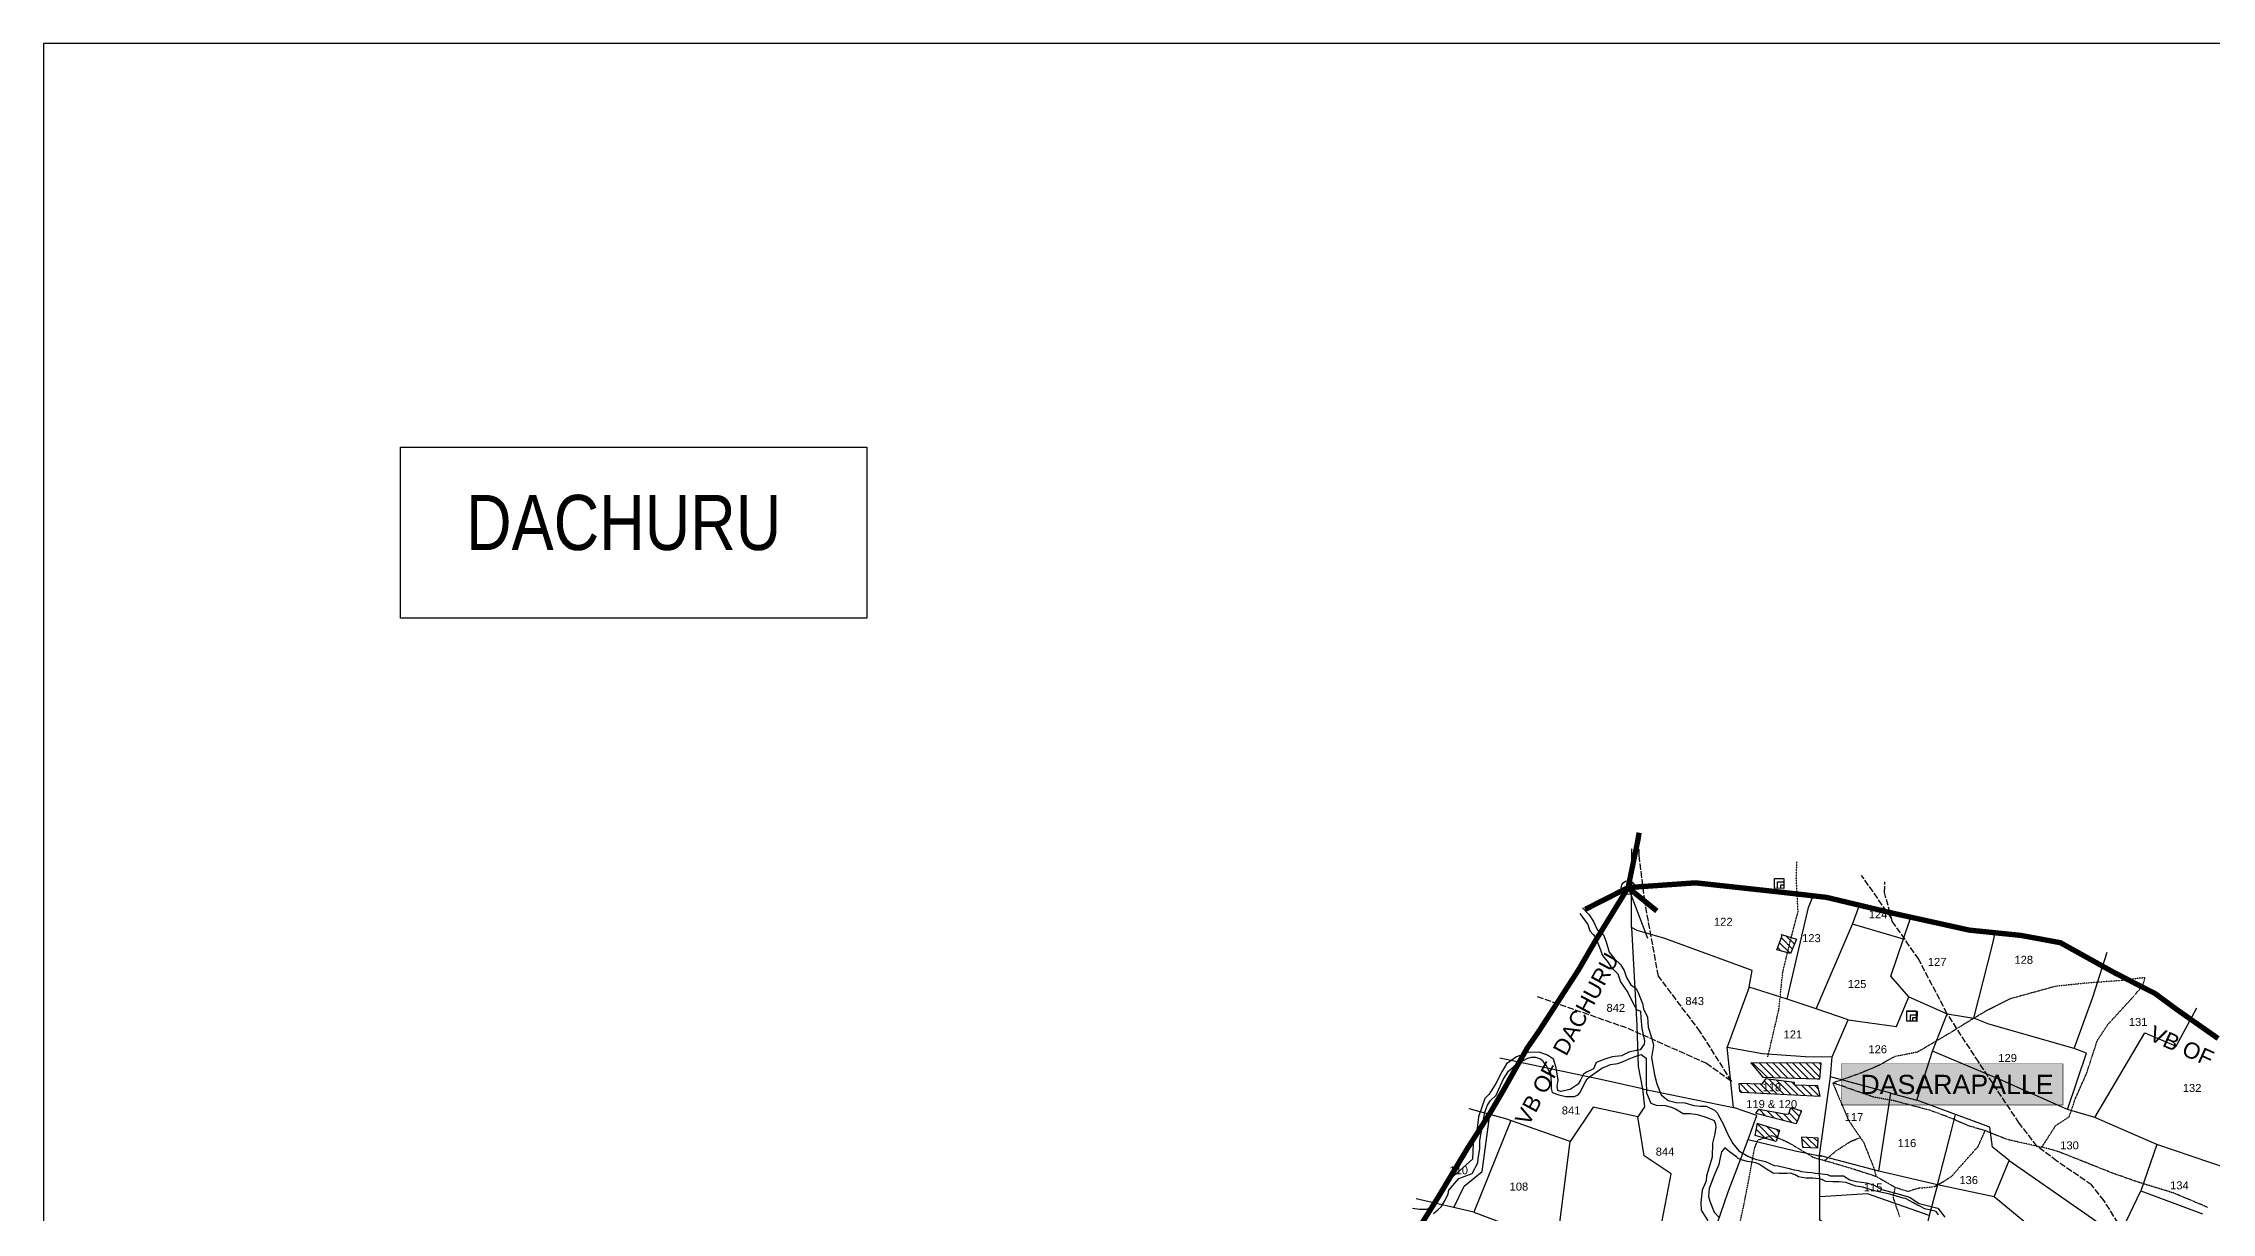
# Model space of a CAD drawing. Header units: inches. Extents: x 339104 to 349025, y 1581789 to 1595836.
# Drawn here: x 339104 to 343169, y 1593644 to 1595836 of the extents above; entities that cross this region are included whole.
import ezdxf

# ---------------------------------------------------------------- set-up
doc = ezdxf.new("R2010")
doc.units = ezdxf.units.IN
doc.header["$MEASUREMENT"] = 0
for name, pattern in [('ACAD_ISO02W100', [15, 12, -3]), ('ACAD_ISO03W100', [30, 12, -18]), ('ACAD_ISO07W100', [3, 0, -3]), ('BORDER', [1.75, 0.5, -0.25, 0.5, -0.25, 0, -0.25])]:
    doc.linetypes.add(name, pattern=pattern)
for name, color, linetype in [('C LINE COO', 6, 'Continuous'), ('CARTTRACK', 30, 'ACAD_ISO02W100'), ('NALA', 4, 'Continuous'), ('SQUAREWELL', 5, 'Continuous'), ('SURVEY_BND', 7, 'Continuous'), ('SURVEY_NO', 7, 'Continuous'), ('TITLEBLOCK', 7, 'Continuous'), ('VILLAGE_AREA', 1, 'Continuous'), ('ZSTU', 7, 'Continuous'), ('ZTEXT', 7, 'Continuous')]:
    doc.layers.add(name, color=color, linetype=linetype)
doc.layers.add('FOOTPATH', color=150, linetype='ACAD_ISO07W100', lineweight=30)
doc.layers.add('VILL_BOUNDARY', color=6, linetype='BORDER', lineweight=30)
doc.styles.add('ARIALN', font='ARIALN.TTF')
doc.styles.get("Standard").update_dxf_attribs({"font": 'arial.ttf'})
pattern_1 = [(134.82225, (338569.871, 1581897.7874), (-6.265237, -6.2264835), [])]

msp = doc.modelspace()

# ---------------------------------------------------------------- hatches: boundary and pattern name
at = {"layer": 'VILLAGE_AREA'}
h = msp.add_hatch(dxfattribs=at)
h.set_pattern_fill('ANSI31', color=256, scale=70.664181, angle=89.8223, style=0)
h.set_pattern_definition(pattern_1)
h.paths.add_polyline_path([(342380.9, 1594159.4), (342362.9, 1594165.3), (342363.4, 1594161.1), (342353.9, 1594136.4), (342374, 1594131)])
h.paths.add_polyline_path([(342390.7, 1594156.3), (342380.9, 1594159.4), (342374, 1594131), (342379.6, 1594129.5)])
h = msp.add_hatch(dxfattribs=at)
h.set_pattern_fill('ANSI31', color=256, scale=70.664181, angle=89.8223, style=0)
h.set_pattern_definition(pattern_1)
h.paths.add_polyline_path([(342305, 1593924.6), (342327.6, 1593897.6), (342429.2, 1593894.5), (342434.5, 1593894.5), (342436.7, 1593923.8)])
h.paths.add_polyline_path([(342435.2, 1593861.8), (342430.7, 1593881.5), (342387.5, 1593882.9), (342386.9, 1593887.9), (342332.9, 1593894.5), (342325.7, 1593884.5), (342282.9, 1593885.5), (342283.7, 1593871.7), (342286.7, 1593869.6)])
h.paths.add_polyline_path([(342320.3, 1593837.4), (342314.4, 1593829.4), (342390.2, 1593810.4), (342400.1, 1593834.8), (342380.2, 1593840.8), (342376.4, 1593829), (342372, 1593828)])
h.paths.add_polyline_path([(342109.2, 1593881.8), (342379.1, 1593881), (342379.3, 1593952.1), (342109.4, 1593952.9)], flags=9)
h.paths.add_polyline_path([(342321.7, 1593865.6), (342379.4, 1593865.4), (342379.5, 1593897.7), (342321.8, 1593897.9)], flags=9)
h.paths.add_polyline_path([(342291, 1593833.8), (342435.7, 1593833.3), (342435.8, 1593865.8), (342291.1, 1593866.3)], flags=9)
h = msp.add_hatch(dxfattribs=at)
h.set_pattern_fill('ANSI31', color=256, scale=70.664181, angle=89.8223, style=0)
h.set_pattern_definition([(134.82225, (338562.986, 1581887.086), (-6.265237, -6.2264835), [])])
h.paths.add_polyline_path([(342352.8, 1593777), (342358.7, 1593798.5), (342318.3, 1593811), (342317.7, 1593811.2), (342313.2, 1593788)])
h = msp.add_hatch(dxfattribs=at)
h.set_pattern_fill('ANSI31', color=256, scale=70.664181, angle=89.8223, style=0)
h.set_pattern_definition(pattern_1)
h.paths.add_polyline_path([(342431.4, 1593783.4), (342400.4, 1593785.3), (342401.2, 1593771.5), (342402.2, 1593766.3), (342430.7, 1593764.9)])
at = {"layer": 'ZSTU'}
msp.add_hatch(color=2, dxfattribs=at).paths.add_polyline_path([(342474.6, 1593922.6), (342890.3, 1593922.6), (342890.3, 1593845.5), (342474.6, 1593845.5)])

# ---------------------------------------------------------------- linework, layer by layer
at = {"color": 2}
msp.add_lwpolyline([(342075, 1594253), (342111.6, 1594158.4)], dxfattribs=at)
msp.add_circle((342075, 1594253), 13, dxfattribs=at)
at = {"layer": 'C LINE COO', "color": 0}
msp.add_lwpolyline([(339104, 1595835.5), (339104, 1581788.9), (349025.1, 1581788.9), (349025.1, 1595835.5), (339104, 1595835.5)], dxfattribs=at)
msp.add_lwpolyline([(339773.5, 1595078.5), (340648, 1595078.5), (340648, 1594757.9), (339773.5, 1594757.9)], close=True, dxfattribs=at)
at = {"layer": 'CARTTRACK'}
for points in [[(341904.6, 1594048.9), (342074.3, 1593989.5), (342221.8, 1593923.8), (342269.2, 1593889.6), (342210.4, 1593982.9), (342131.9, 1594086.9), (342106.3, 1594226.9), (342095.9, 1594312.9), (342095.8, 1594326.5)], [(342568.7, 1594195.6), (342512.9, 1594275.9)], [(343185.4, 1593413.6), (343154.8, 1593437.9), (343115.2, 1593450.8), (343089.7, 1593462.3), (343073.2, 1593491.8), (343033.2, 1593560.1), (342967.5, 1593666.1), (342944, 1593695.5), (342878.9, 1593740.4), (342842, 1593767.9), (342808.3, 1593811.4), (342732.4, 1593925.7), (342673.2, 1594016.5), (342619.8, 1594118.6), (342570.2, 1594190.2), (342555.7, 1594243.8), (342556.5, 1594263.8)]]:
    msp.add_lwpolyline(points, dxfattribs=at)
at = {"layer": 'FOOTPATH', "ltscale": 0.0001}
for points in [[(342337, 1593935.8), (342357.7, 1594024.4), (342364.9, 1594093.9), (342381, 1594160.1), (342393.7, 1594207.8), (342390.4, 1594270.9), (342391.5, 1594301.8)], [(342850.6, 1593766.2), (342877, 1593807.2), (342902.1, 1593823.3), (342913.5, 1593857.2), (342935.2, 1593906.1), (342954.8, 1593966.7), (342974.7, 1593996.6), (343022.6, 1594048.9), (343040.3, 1594070.3), (343044.3, 1594084.2), (342997.2, 1594078.6), (342930.1, 1594073.5), (342876.8, 1594068), (342791.7, 1594044.6), (342746.5, 1594021.8), (342716.4, 1594003.9), (342678.2, 1593980.2), (342617.3, 1593944.4), (342575.3, 1593936.4), (342545.2, 1593919.6), (342511.6, 1593905.3), (342458.8, 1593886.5), (342488.3, 1593816.6), (342516.4, 1593775.6), (342535.4, 1593728), (342539.9, 1593711.8), (342575.7, 1593691.2)], [(342584.6, 1593635.6), (342572.3, 1593671.7), (342575.7, 1593691.2), (342599.2, 1593683.6), (342620.2, 1593689.9), (342647.9, 1593692.1), (342666.6, 1593702.1), (342681.6, 1593711.8), (342731.6, 1593768.2), (342744.4, 1593797.3), (342712.3, 1593806.7), (342681.3, 1593820.3), (342655.9, 1593830), (342641, 1593835.3), (342573.9, 1593853.3), (342537.2, 1593859.7), (342502.9, 1593871.4), (342473.4, 1593882), (342458.8, 1593886.5)], [(342276.6, 1593584.5), (342295.7, 1593675.7), (342312.2, 1593764.3), (342318.7, 1593780.1), (342318.7, 1593780.1), (342345.1, 1593788.3), (342354.9, 1593784.4), (342376.3, 1593774.9), (342422.4, 1593747.3), (342454.4, 1593738.4), (342499, 1593725.2), (342539.9, 1593711.8)], [(342443.6, 1593741.4), (342465.3, 1593759.8), (342487.5, 1593774.2), (342493.8, 1593778), (342510.4, 1593784.4)], [(343161.5, 1593653.6), (343096.8, 1593680.7), (343032.6, 1593700.3), (342984.6, 1593717.1), (342882.5, 1593757.7), (342863.1, 1593763.4), (342806.2, 1593776), (342785.1, 1593781), (342764.3, 1593789.1), (342744.4, 1593797.3)]]:
    msp.add_lwpolyline(points, dxfattribs=at)
at = {"layer": 'NALA'}
for points in [[(341984.8, 1594204.3), (341999.4, 1594183.7), (342003.2, 1594172), (342009.7, 1594164.9), (342013.4, 1594160.6), (342021.7, 1594141.5), (342027, 1594125.5), (342037.4, 1594112.7), (342042.6, 1594104.7), (342056, 1594091.6), (342060.6, 1594076.5), (342074.3, 1594056.2), (342081.9, 1594040.9), (342090.9, 1594024.7), (342098.4, 1594021.3), (342098.7, 1594009.1), (342100.9, 1593988.8), (342105.7, 1593965.9), (342105.1, 1593959.4), (342097.4, 1593948.7), (342087.9, 1593946.9), (342076.6, 1593944.5), (342062.6, 1593937.7), (342044.9, 1593935.9), (342031.7, 1593931.2), (342015.3, 1593925.4), (342010, 1593913.2), (341997.3, 1593907), (341991.3, 1593903), (341985.6, 1593891.9), (341981.2, 1593884.8), (341966.6, 1593874.6), (341949.2, 1593870.8), (341943.1, 1593872.6), (341941.8, 1593880.9), (341943.7, 1593891.7), (341940.4, 1593915.1), (341935.1, 1593931.1), (341923.8, 1593938.7), (341908.5, 1593944.7), (341886.8, 1593944.1), (341866.1, 1593935.8), (341847, 1593922.5), (341838.6, 1593907.9), (341827.2, 1593885.8), (341814.6, 1593865.9), (341806.6, 1593857.8), (341794.5, 1593823.5), (341792.2, 1593801.5), (341784.6, 1593773.3), (341783.3, 1593743.8), (341747.9, 1593712.2), (341722.3, 1593685.9), (341719.8, 1593678.3), (341705.4, 1593653.3), (341697.8, 1593649.7), (341690.5, 1593649.4), (341684.2, 1593649.4), (341670.9, 1593651.5)], [(341989.8, 1594215), (342002, 1594201.8), (342010.3, 1594189.4), (342017, 1594174.4), (342028.9, 1594164.5), (342033.7, 1594151.1), (342039.6, 1594131.8), (342049.8, 1594119.4), (342060.9, 1594108.9), (342067.4, 1594097.3), (342072.1, 1594084.2), (342080.1, 1594070.7), (342089.9, 1594063.8), (342094.7, 1594054.4), (342102.3, 1594035.7), (342104.1, 1594025.8), (342111.4, 1594010.3), (342112.5, 1593991.6), (342119.5, 1593970.4), (342122.7, 1593957), (342119, 1593934.7), (342124.7, 1593902.2), (342129.1, 1593885.1), (342137.3, 1593864.5), (342150, 1593853.9), (342165.1, 1593850), (342181.6, 1593849.3), (342198.1, 1593844.6), (342210, 1593843.3), (342221.5, 1593843.3), (342237.1, 1593835.6), (342242.7, 1593830.3), (342244.5, 1593825.5), (342252.7, 1593811.3), (342262.5, 1593788.9), (342271.6, 1593773.3), (342282.8, 1593759.7), (342299.3, 1593749.3), (342313.5, 1593743.9), (342332.4, 1593739.4), (342348.9, 1593732), (342356.6, 1593731.1), (342374.6, 1593727.2), (342386.1, 1593723.9), (342394.7, 1593722.4), (342400.3, 1593720.6), (342410.6, 1593719.7), (342418.6, 1593718.8), (342426.6, 1593717.9), (342438.1, 1593716.1), (342449, 1593714.9), (342453.8, 1593712.8), (342479, 1593712.6), (342490.8, 1593704.9), (342503.2, 1593701.9), (342512.7, 1593700.7), (342522.1, 1593699.8), (342535.1, 1593695.6), (342550.7, 1593687.3), (342583.2, 1593678.3), (342602.4, 1593672.4), (342621, 1593660.8), (342655.5, 1593652.1), (342668.7, 1593635.4)], [(341709.9, 1593642.1), (341719, 1593649.8), (341724.8, 1593654.7), (341732.2, 1593667), (341737.5, 1593678.8), (341739.1, 1593685.6), (341757.4, 1593707.7), (341782.6, 1593717.2), (341793.4, 1593736.9), (341793.7, 1593745.2), (341796.8, 1593763.2), (341797.1, 1593778.6), (341805.2, 1593825.1), (341806.6, 1593831.9), (341811.6, 1593845.3), (341816.8, 1593853.6), (341827.6, 1593863.9), (341840.6, 1593893.4), (341850.8, 1593909), (341865.1, 1593921.5), (341877.5, 1593928.4), (341886.8, 1593933.5), (341894, 1593935.4), (341901.4, 1593935.4), (341910.7, 1593932.1), (341914.5, 1593928.8), (341917.3, 1593924.4), (341922.2, 1593918.3), (341925.2, 1593911.8), (341926.5, 1593908.7), (341929.3, 1593905.2), (341930.6, 1593886.5), (341930.6, 1593876.4), (341932.7, 1593868.7), (341945.3, 1593864.3), (341958.2, 1593861.2), (341965.6, 1593861.2), (341974.7, 1593861.2), (341981.3, 1593864.4), (341984.6, 1593868), (341988.7, 1593876.5), (341992.3, 1593883.3), (341998.1, 1593894.3), (342002.8, 1593898.4), (342008.6, 1593902.7), (342025.6, 1593914.6), (342041.8, 1593921.6), (342055.5, 1593923.2), (342065.7, 1593927), (342077.2, 1593931.7), (342086.3, 1593935.5), (342095.1, 1593939), (342099.5, 1593940.1), (342099.5, 1593940.1), (342109, 1593933.2), (342109.2, 1593906.9), (342109.2, 1593891), (342109.7, 1593868.1), (342117.9, 1593848.8), (342127.8, 1593845.2), (342145.1, 1593844.6), (342156, 1593841.6), (342163.7, 1593838.5), (342178.2, 1593829.2), (342191.4, 1593829.7), (342205.1, 1593827.7), (342222.9, 1593821.9), (342236.1, 1593816.4), (342238.8, 1593809.3), (342239.6, 1593803.2), (342237.1, 1593788.7), (342233, 1593774), (342232.9, 1593747.9), (342221.8, 1593712.6), (342221.5, 1593703.1), (342213.8, 1593685.6), (342211.5, 1593662.8), (342211.7, 1593648.6), (342224.8, 1593628)], [(342656.8, 1593639.5), (342652.4, 1593645.5), (342642.1, 1593648.1), (342631.4, 1593650.5), (342623.2, 1593655), (342616.4, 1593658.3), (342609, 1593662.4), (342595.4, 1593670.1), (342590.7, 1593671), (342565.5, 1593678), (342536.2, 1593684.6), (342515.3, 1593691.5), (342501.7, 1593693.6), (342483.4, 1593700.4), (342470.1, 1593701.6), (342458.6, 1593701.4), (342445.9, 1593702), (342438.2, 1593705.6), (342432.6, 1593707.1), (342421.4, 1593708.3), (342408.4, 1593708.3), (342394.2, 1593711), (342388.3, 1593714.3), (342379.7, 1593717.6), (342372.9, 1593717), (342358.4, 1593717), (342347.2, 1593717.7), (342334.4, 1593724.9), (342321.4, 1593733.8), (342314.6, 1593737.3), (342298.4, 1593739.5), (342287.5, 1593742.4), (342281.5, 1593745.4), (342278.3, 1593748.1), (342265, 1593757.6), (342256.2, 1593765.3), (342250, 1593757.6), (342247.3, 1593743.8), (342245.2, 1593733.7), (342235.6, 1593711.9), (342227, 1593688.9), (342225.8, 1593674.2), (342228.1, 1593665), (342236.3, 1593644.5), (342246.3, 1593633.8)]]:
    msp.add_lwpolyline(points, dxfattribs=at)
at = {"layer": 'SQUAREWELL'}
for points in [[(342349.6, 1594270.2), (342367, 1594269.9), (342366.8, 1594251.5), (342349.4, 1594251.7)], [(342355.3, 1594263.9), (342366.9, 1594263.8), (342366.8, 1594251.5), (342355.2, 1594251.7)], [(342361.2, 1594258), (342366.9, 1594258), (342366.8, 1594251.5), (342361.2, 1594251.6)], [(342597.6, 1594021.3), (342616.7, 1594021.3), (342616.6, 1594002.2), (342597.6, 1594002.3)], [(342604.5, 1594014.5), (342616.6, 1594014.5), (342616.6, 1594002.2), (342604.5, 1594002.3)], [(342608.9, 1594009.4), (342616.6, 1594009.3), (342616.6, 1594002.2), (342608.9, 1594002.3)]]:
    msp.add_lwpolyline(points, close=True, dxfattribs=at)
at = {"layer": 'SURVEY_BND'}
for points in [[(342302, 1594066.1), (342307.9, 1594097.3), (342143.7, 1594157.7), (342092, 1594172.6), (342081.5, 1594178.2), (342082, 1594325.7)], [(342427.5, 1594025.4), (342373.4, 1594043.7), (342413.5, 1594215.9), (342422, 1594237.6)], [(342591.3, 1594156.3), (342496, 1594184.2), (342508.9, 1594219.9)], [(342601.3, 1594048.5), (342567.6, 1594087), (342604.1, 1594193.6), (342605.1, 1594197.4)], [(342081.5, 1594178.2), (342091.5, 1593994.3), (342093.6, 1593917.3), (342102, 1593875.5), (342272.6, 1593841)], [(342487.7, 1594004.9), (342427.5, 1594025.4), (342496, 1594184.2)], [(342911.4, 1593951.3), (342751.1, 1593997.1), (342723.2, 1594008), (342758.2, 1594145.5), (342763.4, 1594168.3)], [(342952.5, 1593821.2), (342898.5, 1593837), (342934.2, 1593942.4), (342911.4, 1593951.3), (342946.6, 1594047.6), (342973.1, 1594131.8)], [(342373.4, 1594043.7), (342302, 1594066.1), (342260.7, 1593953.9)], [(342567.7, 1593867.5), (342454.3, 1593898.2), (342457.6, 1593935.5), (342487.7, 1594004.9), (342578.2, 1593992.6), (342601.3, 1594048.5), (342673.2, 1594016.5)], [(343066.4, 1593771.1), (342950, 1593822.3), (343043.7, 1593980.5), (343102.4, 1593955.8), (343141.5, 1594027.3)], [(342898.5, 1593837), (342771.8, 1593893), (342645.9, 1593946.4), (342673.2, 1594016.5), (342723.2, 1594008)], [(342300.2, 1593781), (342316.6, 1593825.7), (342272.6, 1593841), (342260.7, 1593953.9), (342326.9, 1593942.2), (342406.8, 1593936.4), (342457.6, 1593935.5)], [(342789.4, 1593741.2), (342758.5, 1593766.3), (342753.1, 1593804.2), (342616.3, 1593854.7), (342645.9, 1593946.4)], [(342102, 1593875.5), (342029.5, 1593892.2), (341834.4, 1593933)], [(342102, 1593875.5), (342106, 1593842.1), (342093.3, 1593823.4), (342009.6, 1593841.4), (341966.3, 1593777.1), (341846.1, 1593819.6), (341777.2, 1593838.5)], [(342545.4, 1593721.2), (342433.8, 1593750.9), (342454.3, 1593898.2)], [(342655.2, 1593696), (342545.4, 1593721.2), (342567.7, 1593867.5), (342616.3, 1593854.7)], [(341748.2, 1593653.4), (341767.4, 1593693.5), (341801.7, 1593720.5), (341816, 1593827.8)], [(342221.4, 1593562.8), (342135.1, 1593609.1), (342153.8, 1593706.3), (342155.5, 1593716.6), (342105.4, 1593749.9), (342093.3, 1593823.4)], [(342761.4, 1593673.2), (342655.2, 1593696), (342681.4, 1593797.6), (342689, 1593827.9)], [(341855.4, 1593816.3), (341786.1, 1593644.6), (341677.8, 1593669.7)], [(341786.1, 1593644.6), (341942.3, 1593585.9), (341966.3, 1593777.1)], [(342407.9, 1593521.8), (342306.3, 1593565.9), (342221.4, 1593562.8), (342262.5, 1593682.5), (342300.2, 1593781), (342388.5, 1593759.6), (342437.6, 1593749.8)], [(342655.2, 1593696), (342639.3, 1593638.2), (342524.1, 1593678.7), (342434.6, 1593673.6), (342433.8, 1593750.9)], [(343086.1, 1593441.3), (342945.2, 1593499.2), (342845.7, 1593538.5), (342858.6, 1593592.6), (342761.4, 1593673.2), (342789.4, 1593741.2), (342995, 1593598), (343036.6, 1593684.6), (343151.7, 1593641.3)], [(343198.6, 1593726.4), (343066.4, 1593771.1), (343036.6, 1593684.6)], [(342639.3, 1593638.2), (342611.2, 1593515), (342434.5, 1593629.3), (342434.6, 1593673.6)]]:
    msp.add_lwpolyline(points, dxfattribs=at)
msp.add_lwpolyline([(342597.9, 1594021.9), (342615, 1594021.9), (342614.9, 1594002.9), (342597.9, 1594002.9)], close=True, dxfattribs=at)
at = {"layer": 'VILL_BOUNDARY', "color": 6, "linetype": 'ACAD_ISO03W100', "lineweight": -2, "ltscale": 3, "const_width": 10}
for points in [[(342095.7, 1594355.9), (342092.7, 1594338.3), (342075, 1594253), (342013.4, 1594152.7), (341982, 1594098.6), (341950.6, 1594050), (341906.2, 1593981.4), (341886.1, 1593952.6), (341839.8, 1593870.5), (341815.5, 1593829.1), (341773.4, 1593763.4), (341720.2, 1593674.6), (341686.7, 1593620.9)], [(342077.5, 1594265.7), (342075, 1594253), (342201.5, 1594261.9), (342363.7, 1594244.2), (342446.9, 1594234.7), (342575.1, 1594204.1), (342714.5, 1594173.3), (342811.6, 1594163.3), (342885.5, 1594149.7), (342983, 1594095.5), (343040.5, 1594065.8), (343062.3, 1594054.9), (343104.2, 1594024.1), (343181.2, 1593970.1)], [(342075, 1594253), (341994.5, 1594212.1)], [(342075, 1594253), (341994.5, 1594212.1)], [(342075, 1594253), (341994.5, 1594212.1)], [(342075, 1594253), (342128.9, 1594209.1)]]:
    msp.add_lwpolyline(points, dxfattribs=at)
at = {"layer": 'VILLAGE_AREA'}
for points in [[(342362.9, 1594165.3), (342390.7, 1594156.3), (342379.6, 1594129.5), (342353.9, 1594136.4), (342363.4, 1594161.1)], [(342434.5, 1593894.5), (342436.7, 1593923.8), (342305, 1593924.6), (342327.6, 1593897.6), (342429.2, 1593894.5)], [(342286.7, 1593869.6), (342435.2, 1593861.8), (342430.7, 1593881.5), (342387.5, 1593882.9), (342386.9, 1593887.9), (342332.9, 1593894.5), (342325.7, 1593884.5), (342282.9, 1593885.5), (342283.7, 1593871.7)], [(342376.4, 1593829), (342380.2, 1593840.8), (342400.1, 1593834.8), (342390.2, 1593810.4), (342314.4, 1593829.4), (342320.3, 1593837.4), (342372, 1593828)], [(342318.3, 1593811), (342358.7, 1593798.5), (342352.8, 1593777), (342313.2, 1593788), (342317.7, 1593811.2)], [(342402.2, 1593766.3), (342430.7, 1593764.9), (342431.4, 1593783.4), (342400.4, 1593785.3), (342401.2, 1593771.5)]]:
    msp.add_lwpolyline(points, close=True, dxfattribs=at)
at = {"layer": 'ZTEXT', "color": 1, "const_width": 1}
msp.add_lwpolyline([(342474.6, 1593922.6), (342890.3, 1593922.6), (342890.3, 1593845.5), (342474.6, 1593845.5)], close=True, dxfattribs=at)

# ---------------------------------------------------------------- texts
at = {"layer": 'SURVEY_NO'}
for s, p in [('122', (342236, 1594181.4)), ('124', (342526.3, 1594195.4)), ('123', (342401.2, 1594150.7)), ('127', (342636.9, 1594106.1)), ('128', (342799.3, 1594110.1)), ('125', (342486.8, 1594064.7)), ('842', (342034.5, 1594020)), ('843', (342182.4, 1594032.8)), ('121', (342366.5, 1593970.2)), ('131', (343013.8, 1593993.6)), ('126', (342525.5, 1593942.4)), ('129', (342769.1, 1593926.1)), ('118', (342327.1, 1593871.3)), ('132', (343114.9, 1593869.8)), ('841', (341950.7, 1593827.7)), ('119 & 120', (342296.4, 1593839.7)), ('117', (342481.1, 1593815.4)), ('844', (342126.8, 1593750.6)), ('116', (342580.4, 1593766.5)), ('130', (342885.1, 1593762.3)), ('110', (341739.9, 1593715.6)), ('136', (342696.1, 1593697.2)), ('134', (343091.1, 1593687.3)), ('108', (341852.8, 1593685)), ('115', (342516.9, 1593683.6))]:
    msp.add_text(s, height=15, dxfattribs=at).set_placement(p)
at = {"layer": 'TITLEBLOCK', "color": 0, "extrusion": (0.000201441, 0.004807, 0.999988), "style": 'ARIALN'}
msp.add_text('DACHURU', height=103.27, rotation=359.9999, dxfattribs=at).set_placement((339896.4, 1594867, 7734.8))
at = {"layer": 'ZTEXT', "color": 5, "ltscale": 2}
for rotation, p in [(61.5514, (341888, 1593804.4)), (335.669, (343049.3, 1593968.3))]:
    msp.add_text('VB OF  DACHURU', height=30, rotation=rotation, dxfattribs=at).set_placement(p)
at = {"layer": 'ZTEXT', "color": 1, "ltscale": 2}
msp.add_text('DASARAPALLE', height=35.892, dxfattribs=at).set_placement((342510.5, 1593866.1))

doc.saveas('drawing.dxf')
